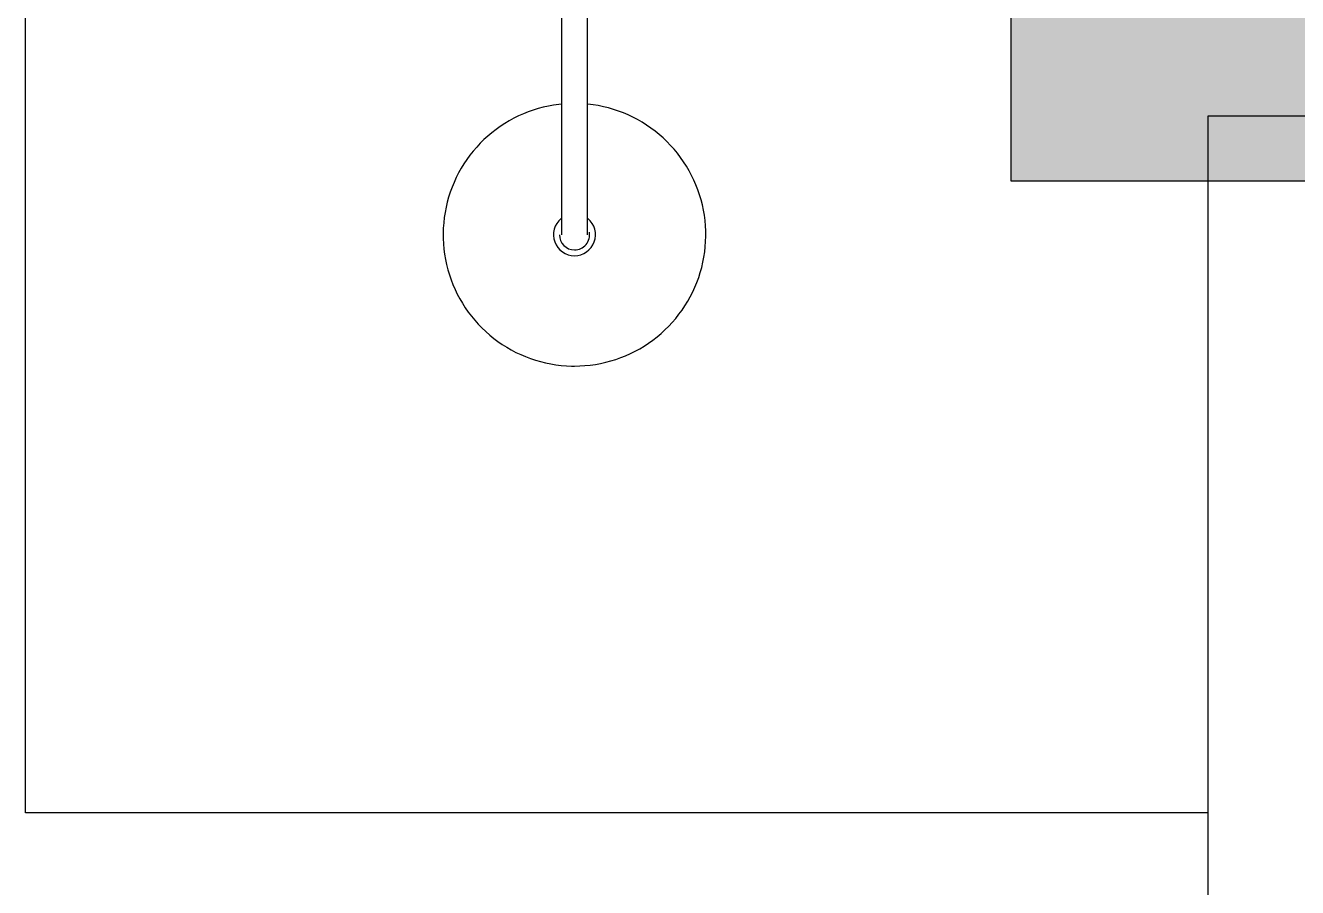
# Model space of a CAD drawing. Header units: millimetres. Extents: x 173236 to 801264, y -94969 to 615039.
# Drawn here: x 642574 to 643543, y 67606 to 68263 of the extents above; entities that cross this region are included whole.
import ezdxf

# ---------------------------------------------------------------- set-up
doc = ezdxf.new("R2010")
doc.units = ezdxf.units.MM
doc.header["$MEASUREMENT"] = 0
for name, color, linetype in [('VOX-A-ANNO-GRID-LINE', 254, 'Continuous'), ('VOX-A-COLUMN-SECT', 210, 'Continuous'), ('VOX-A-ELEV-1-NEAR', 130, 'Continuous'), ('VOX-A-FURN-LAYOUT', 93, 'Continuous'), ('VOX-I- FURN-LAYOUT', 93, 'Continuous')]:
    doc.layers.add(name, color=color, linetype=linetype)
doc.layers.add('VOX-A-WALL-SECT', color=1, linetype='Continuous', lineweight=30)

# ---------------------------------------------------------------- blocks, each defined once
blk = doc.blocks.new('column')
at = {"layer": 'VOX-A-COLUMN-SECT'}
h = blk.add_hatch(color=256, dxfattribs=at)
h.dxf.hatch_style = 1
h.paths.add_polyline_path([(705499.75, 161109.48), (706149.75, 161109.48), (706149.75, 161759.48), (705499.75, 161759.48)])
blk.add_lwpolyline([(705499.75, 161109.48), (706149.75, 161109.48), (706149.75, 161759.48), (705499.75, 161759.48)], close=True, dxfattribs=at)
blk = doc.blocks.new('dd')
at = {"layer": 'VOX-A-COLUMN-SECT'}
blk.add_blockref('column', (5900.87, -1663.15), dxfattribs=at)
blk = doc.blocks.new('TYPICAL FLOOR PLAN')
at = {"layer": 'VOX-A-WALL-SECT'}
for p, q in [((989365.59, 123818.39), (989240.59, 123818.39)), ((989240.59, 123818.39), (989240.59, 119590.3))]:
    blk.add_line(p, q, dxfattribs=at)
blk = doc.blocks.new('SHOWER')
at = {"layer": 'VOX-I- FURN-LAYOUT'}
for p, q in [((1023026.95, 209113.96), (1023026.95, 208813.96)), ((1023046.95, 208813.96), (1023046.95, 209113.96))]:
    blk.add_line(p, q, dxfattribs=at)
at = {"layer": 'VOX-I- FURN-LAYOUT', "flags": 128}
for points in [[(1023036.95, 209263.96), (1023032.95, 209263.88), (1023028.96, 209263.64), (1023024.98, 209263.24), (1023021.02, 209262.68), (1023017.09, 209261.97), (1023013.18, 209261.1), (1023009.32, 209260.07), (1023005.5, 209258.89), (1023001.73, 209257.55), (1022998.01, 209256.07), (1022994.36, 209254.44), (1022990.77, 209252.66), (1022987.26, 209250.74), (1022983.83, 209248.69), (1022980.49, 209246.5), (1022977.23, 209244.17), (1022974.07, 209241.72), (1022971.01, 209239.14), (1022968.06, 209236.45), (1022965.22, 209233.63), (1022962.49, 209230.71), (1022959.88, 209227.68), (1022957.39, 209224.54), (1022955.03, 209221.31), (1022952.81, 209217.99), (1022950.71, 209214.58), (1022948.76, 209211.1), (1022946.94, 209207.53), (1022945.27, 209203.9), (1022943.75, 209200.2), (1022942.37, 209196.44), (1022941.15, 209192.63), (1022940.08, 209188.78), (1022939.17, 209184.89), (1022938.41, 209180.96), (1022937.81, 209177), (1022937.36, 209173.03), (1022937.08, 209169.04), (1022936.96, 209165.04), (1022937, 209161.04), (1022937.19, 209157.05), (1022937.55, 209153.06), (1022938.06, 209149.1), (1022938.74, 209145.15), (1022939.57, 209141.24), (1022940.55, 209137.37), (1022941.7, 209133.53), (1022942.99, 209129.75), (1022944.43, 209126.02), (1022946.02, 209122.35), (1022947.76, 209118.74), (1022949.64, 209115.21), (1022951.66, 209111.76), (1022953.81, 209108.39), (1022956.1, 209105.11), (1022958.52, 209101.93), (1022961.06, 209098.84), (1022963.73, 209095.86), (1022966.51, 209092.98), (1022969.41, 209090.22), (1022972.41, 209087.58), (1022975.52, 209085.06), (1022978.72, 209082.67), (1022982.02, 209080.4), (1022985.4, 209078.27), (1022988.87, 209076.28), (1022992.42, 209074.43), (1022996.03, 209072.72), (1022999.71, 209071.15), (1023003.45, 209069.74), (1023007.25, 209068.48), (1023011.09, 209067.36), (1023014.97, 209066.41), (1023018.89, 209065.61), (1023022.84, 209064.96), (1023026.81, 209064.48)], [(1023046.9, 209064.48), (1023048.92, 209064.68), (1023052.88, 209065.24), (1023056.82, 209065.96), (1023060.72, 209066.83), (1023064.59, 209067.86), (1023068.41, 209069.04), (1023072.18, 209070.37), (1023075.89, 209071.86), (1023079.55, 209073.49), (1023083.13, 209075.26), (1023086.64, 209077.18), (1023090.07, 209079.24), (1023093.42, 209081.43), (1023096.67, 209083.75), (1023099.83, 209086.2), (1023102.89, 209088.78), (1023105.84, 209091.48), (1023108.69, 209094.29), (1023111.42, 209097.22), (1023114.03, 209100.25), (1023116.51, 209103.38), (1023118.87, 209106.61), (1023121.1, 209109.93), (1023123.19, 209113.34), (1023125.15, 209116.83), (1023126.96, 209120.39), (1023128.63, 209124.03), (1023130.16, 209127.73), (1023131.53, 209131.48), (1023132.75, 209135.29), (1023133.82, 209139.14), (1023134.74, 209143.04), (1023135.5, 209146.97), (1023136.1, 209150.92), (1023136.54, 209154.9), (1023136.82, 209158.88), (1023136.95, 209162.88), (1023136.91, 209166.88), (1023136.71, 209170.88), (1023136.36, 209174.86), (1023135.84, 209178.83), (1023135.17, 209182.77), (1023134.34, 209186.68), (1023133.35, 209190.56), (1023132.21, 209194.39), (1023130.92, 209198.18), (1023129.47, 209201.91), (1023127.88, 209205.58), (1023126.15, 209209.18), (1023124.27, 209212.71), (1023122.25, 209216.16), (1023120.09, 209219.53), (1023117.8, 209222.81), (1023115.38, 209226), (1023112.84, 209229.09), (1023110.18, 209232.07), (1023107.39, 209234.94), (1023104.5, 209237.7), (1023101.5, 209240.34), (1023098.39, 209242.86), (1023095.19, 209245.26), (1023091.89, 209247.52), (1023088.5, 209249.65), (1023085.03, 209251.64), (1023081.49, 209253.5), (1023077.87, 209255.21), (1023074.19, 209256.77), (1023070.45, 209258.18), (1023066.66, 209259.45), (1023062.81, 209260.56), (1023058.93, 209261.52), (1023055.01, 209262.32), (1023051.06, 209262.96), (1023047.09, 209263.45), (1023043.11, 209263.77), (1023039.11, 209263.94), (1023036.95, 209263.96)], [(1023026.95, 209163.96), (1023026.95, 209163.92), (1023026.95, 209163.8), (1023026.95, 209163.6), (1023026.95, 209163.32), (1023026.95, 209162.97), (1023026.95, 209162.53), (1023026.95, 209162.01), (1023026.95, 209161.42), (1023026.95, 209160.76), (1023026.95, 209160.02), (1023026.95, 209159.2), (1023026.95, 209158.31), (1023026.95, 209157.35), (1023026.95, 209156.32), (1023026.95, 209155.23), (1023026.95, 209154.07), (1023026.95, 209152.84), (1023026.95, 209151.55), (1023026.95, 209150.2), (1023026.95, 209148.8), (1023026.95, 209147.34), (1023026.95, 209145.82), (1023026.95, 209144.25), (1023026.95, 209142.64), (1023026.95, 209140.98), (1023026.95, 209139.27), (1023026.95, 209137.53), (1023026.95, 209135.75), (1023026.95, 209133.93), (1023026.95, 209132.08), (1023026.95, 209130.2), (1023026.95, 209128.3), (1023026.95, 209126.37), (1023026.95, 209124.42), (1023026.95, 209122.46), (1023026.95, 209120.48), (1023026.95, 209118.5), (1023026.95, 209116.5), (1023026.95, 209114.5), (1023026.95, 209113.96)], [(1023046.95, 209113.96), (1023046.95, 209115.96), (1023046.95, 209117.96), (1023046.95, 209119.95), (1023046.95, 209121.93), (1023046.95, 209123.9), (1023046.95, 209125.85), (1023046.95, 209127.78), (1023046.95, 209129.69), (1023046.95, 209131.58), (1023046.95, 209133.43), (1023046.95, 209135.26), (1023046.95, 209137.05), (1023046.95, 209138.81), (1023046.95, 209140.52), (1023046.95, 209142.19), (1023046.95, 209143.82), (1023046.95, 209145.4), (1023046.95, 209146.93), (1023046.95, 209148.41), (1023046.95, 209149.83), (1023046.95, 209151.19), (1023046.95, 209152.5), (1023046.95, 209153.74), (1023046.95, 209154.92), (1023046.95, 209156.04), (1023046.95, 209157.08), (1023046.95, 209158.06), (1023046.95, 209158.97), (1023046.95, 209159.8), (1023046.95, 209160.56), (1023046.95, 209161.25), (1023046.95, 209161.86), (1023046.95, 209162.4), (1023046.95, 209162.86), (1023046.95, 209163.23), (1023046.95, 209163.54), (1023046.95, 209163.76), (1023046.95, 209163.9), (1023046.95, 209163.96), (1023046.95, 209163.96)]]:
    blk.add_lwpolyline(points, dxfattribs=at)
at = {"layer": 'VOX-I- FURN-LAYOUT'}
for radius, start, end in [(16, 90, 230.22524), (11.5, 90, 190.11335), (16, 309.77476, 90), (11.5, 0, 90)]:
    blk.add_arc((1023036.95, 209163.96), radius, start, end, dxfattribs=at)
blk = doc.blocks.new('1ST FLOOR FURNITURE')
at = {"layer": 'VOX-A-FURN-LAYOUT'}
blk.add_lwpolyline([(644451.86, 171111.29), (644451.86, 170630.1), (643551.53, 170630.1), (643551.53, 171532.76), (644301.86, 171532.76)], dxfattribs=at)
at = {"rotation": 180}
blk.add_blockref('SHOWER', (1667006.52, 380234.2), dxfattribs=at)

msp = doc.modelspace()

# ---------------------------------------------------------------- block references
at = {"layer": 'VOX-A-ANNO-GRID-LINE'}
msp.add_blockref('dd', (-68075.86, -91301.91), dxfattribs=at)

# ---------------------------------------------------------------- next in the draw order: block references
msp.add_blockref('TYPICAL FLOOR PLAN', (-345765.82, -55624.63))

# ---------------------------------------------------------------- next in the draw order: block references
at = {"layer": 'VOX-A-ELEV-1-NEAR'}
msp.add_blockref('1ST FLOOR FURNITURE', (-977.09, -102966.88), dxfattribs=at)

doc.saveas('drawing.dxf')
